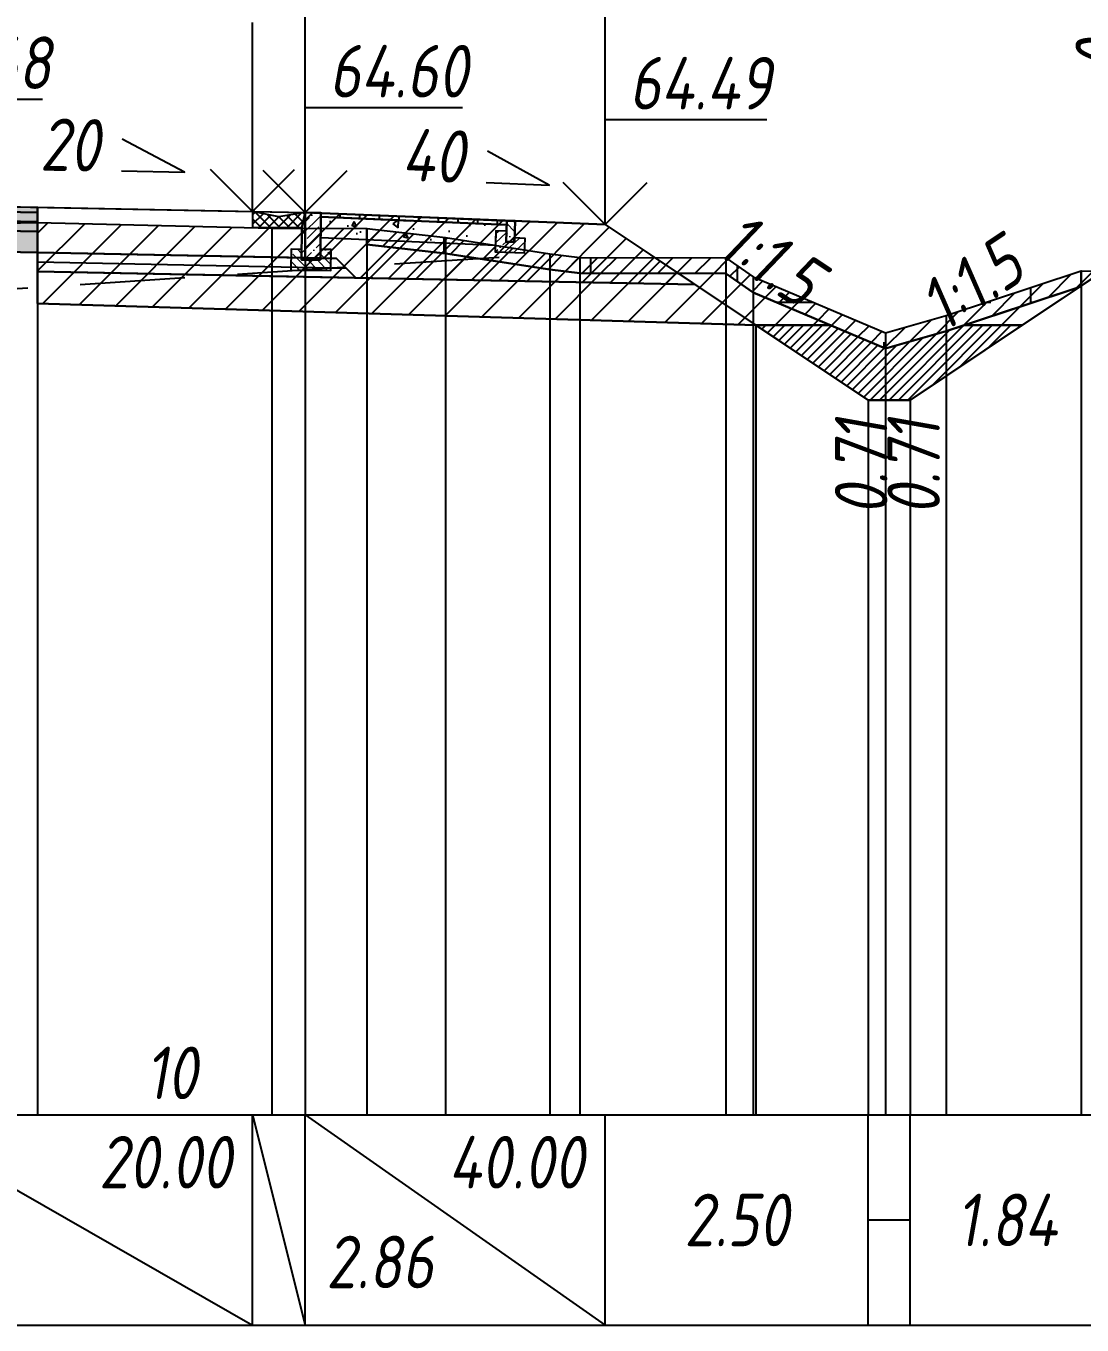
# Model space of a CAD drawing. Extents: x -717 to 1451, y -133302 to 233.
# Drawn here: x -237.8 to -187.5, y -130741.9 to -130680.1 of the extents above; entities that cross this region are included whole.
import ezdxf
from ezdxf.enums import TextEntityAlignment as Align

# ---------------------------------------------------------------- set-up
doc = ezdxf.new("R2010")
doc.units = 0
doc.linetypes.add('штриховая', pattern=[0.75, 0.5, -0.25])
for name, color, linetype in [('Интерполированный поперечник', 2, 'Continuous'), ('КОД_399', 252, 'Continuous'), ('Код_514', 1, 'Continuous'), ('Контур_0', 7, 'Continuous'), ('Контур_2521', 7, 'Continuous'), ('Контур_2564', 7, 'Continuous'), ('Контур_2660', 7, 'Continuous'), ('Контур_2665', 7, 'Continuous'), ('Контур_400', 7, 'Continuous'), ('Контур_508', 7, 'Continuous'), ('Контур_512', 7, 'Continuous'), ('Контур_513', 7, 'Continuous'), ('Контур_818', 7, 'Continuous'), ('Красный поперечник', 1, 'Continuous'), ('Объём_2501', 7, 'Continuous'), ('Объём_2564', 7, 'Continuous'), ('Объём_2650', 7, 'Continuous'), ('Объём_2660', 7, 'Continuous'), ('Объём_2661', 7, 'Continuous'), ('Объём_2662', 7, 'Continuous'), ('Объём_2663', 7, 'Continuous'), ('Объём_2664', 7, 'Continuous'), ('Объём_2665', 7, 'Continuous'), ('Объём_2666', 7, 'Continuous'), ('Объём_2667', 7, 'Continuous'), ('Объём_2668', 7, 'Continuous'), ('Объём_2669', 7, 'Continuous'), ('Объём_2675', 7, 'Continuous'), ('Объём_2753', 7, 'Continuous'), ('Откосы', 7, 'Continuous'), ('Отметки покрытия', 7, 'Continuous'), ('Рабочие отметки', 7, 'Continuous'), ('Слои выравнивания', 7, 'Continuous'), ('Таблица', 7, 'Continuous'), ('Уклоны проезжей части', 7, 'Continuous'), ('Черный поперечник', 3, 'Continuous')]:
    doc.layers.add(name, color=color, linetype=linetype)
for name, color, linetype, true_color in [('Контур_2540', 2, 'Continuous', 0xffff00), ('Контур_2560', 2, 'Continuous', 0xffff00), ('Контур_2561', 7, 'Continuous', 0xff8040), ('Контур_2562', 3, 'Continuous', 0x00ff00), ('Контур_2563', 7, 'Continuous', 0xff8000), ('Контур_2570', 7, 'Continuous', 0x80ff00), ('Контур_2725', 7, 'Continuous', 0x323232), ('Контур_2736', 4, 'Continuous', 0x00ffff), ('Контур_2737', 4, 'Continuous', 0x00ffff), ('Контур_2738', 4, 'Continuous', 0x00ffff), ('Контур_2739', 4, 'Continuous', 0x00ffff), ('Контур_2745', 7, 'Continuous', 0xa4ffff), ('Контур_2747', 4, 'Continuous', 0x00ffff), ('Контур_2748', 4, 'Continuous', 0x00ffff), ('Контур_2749', 4, 'Continuous', 0x00ffff), ('Контур_2760', 7, 'Continuous', 0x323232), ('Контур_2761', 7, 'Continuous', 0x323232), ('Контур_2762', 7, 'Continuous', 0x323232), ('Контур_2763', 7, 'Continuous', 0x323232), ('Контур_402', 7, 'Continuous', 0xff6464), ('Контур_703', 4, 'Continuous', 0x00ffff), ('Контур_705', 4, 'Continuous', 0x00ffff), ('Контур_707', 4, 'Continuous', 0x00ffff), ('Контур_720', 131, 'Continuous', 0xaaffff), ('Объём_2500', 7, 'Continuous', 0xc0c0c0), ('Объём_2520', 7, 'Continuous', 0x80ffff), ('Объём_2540', 2, 'Continuous', 0xffff00), ('Объём_2560', 2, 'Continuous', 0xffff00), ('Объём_2561', 7, 'Continuous', 0xff8040), ('Объём_2562', 3, 'Continuous', 0x00ff00), ('Объём_2563', 7, 'Continuous', 0xff8000), ('Объём_2570', 7, 'Continuous', 0x80ff00), ('Объём_2600', 7, 'Continuous', 0x808000), ('Объём_2620', 2, 'Continuous', 0xffff00), ('Объём_2746', 2, 'Continuous', 0xffff00)]:
    doc.layers.add(name, color=color, linetype=linetype, true_color=true_color)
doc.styles.get("Standard").update_dxf_attribs({"font": 'txt', "height": 2.5})
doc.styles.add('М', font='romand.shx', dxfattribs={"width": 0.8, "oblique": 10, "height": 2.5})
doc.dimstyles.new('ISO-25', dxfattribs={"dimtxt": 2.5, "dimasz": 2.5, "dimexe": 1.25, "dimexo": 0.625, "dimtad": 1, "dimtxsty": 'Standard', "dimcen": 2.5, "dimadec": 0, "dimazin": 0, "dimtfac": 1, "dimtmove": 0, "dimatfit": 3, "dimfxl": 1, "dimarcsym": 0})
pattern_1 = [(45, (-469.3065, 10.0569), (-0.898025612, 0.898025612), [])]

# ---------------------------------------------------------------- blocks, each defined once
blk = doc.blocks.new('_Oblique')
at = {"color": 0, "linetype": 'ByBlock', "lineweight": -2}
blk.add_line((-0.5, -0.5), (0.5, 0.5), dxfattribs=at)
blk = doc.blocks.new('*D2769')
at = {"color": 0, "lineweight": -2, "transparency": 16777216}
for p, q in [((-224.465, -130688.435), (-224.465, -130663.486)), ((-210.175, -130689.007), (-210.175, -130663.486)), ((-224.465, -130664.736), (-210.175, -130664.736))]:
    blk.add_line(p, q, dxfattribs=at)
at = {"layer": 'Defpoints', "color": 0, "transparency": 16777216}
for p in [(-210.175, -130664.736), (-224.465, -130689.06), (-210.175, -130689.632)]:
    blk.add_point(p, dxfattribs=at)
at = {"color": 0, "lineweight": -2, "transparency": 16777216, "rotation": 180}
blk.add_blockref('_Oblique', (-224.465, -130664.736), dxfattribs=at)
at = {"color": 0, "lineweight": -2, "transparency": 16777216}
blk.add_blockref('_Oblique', (-210.175, -130664.736), dxfattribs=at)
at = {"color": 0, "transparency": 16777216, "insert": (-217.32, -130662.623), "char_height": 2.5, "width": 10, "attachment_point": 5, "style": 'М'}
blk.add_mtext('2,86', dxfattribs=at)
blk = doc.blocks.new('*D2771')
at = {"color": 0, "lineweight": -2, "transparency": 16777216}
for p, q in [((-244.465, -130688.035), (-244.465, -130663.486)), ((-224.465, -130688.435), (-224.465, -130663.486)), ((-244.465, -130664.736), (-224.465, -130664.736))]:
    blk.add_line(p, q, dxfattribs=at)
at = {"layer": 'Defpoints', "color": 0, "transparency": 16777216}
for p in [(-224.465, -130664.736), (-244.465, -130688.66), (-224.465, -130689.06)]:
    blk.add_point(p, dxfattribs=at)
at = {"color": 0, "lineweight": -2, "transparency": 16777216, "rotation": 180}
blk.add_blockref('_Oblique', (-244.465, -130664.736), dxfattribs=at)
at = {"color": 0, "lineweight": -2, "transparency": 16777216}
blk.add_blockref('_Oblique', (-224.465, -130664.736), dxfattribs=at)
at = {"color": 0, "transparency": 16777216, "insert": (-234.465, -130662.623), "char_height": 2.5, "width": 9.16667, "attachment_point": 5, "style": 'М'}
blk.add_mtext('4,00', dxfattribs=at)
blk = doc.blocks.new('*D2774')
at = {"color": 0, "lineweight": -2, "transparency": 16777216}
for p, q in [((-244.465, -130688.035), (-244.465, -130659.486)), ((-210.175, -130689.007), (-210.175, -130659.486)), ((-210.175, -130660.736), (-244.465, -130660.736))]:
    blk.add_line(p, q, dxfattribs=at)
at = {"layer": 'Defpoints', "color": 0, "transparency": 16777216}
for p in [(-244.465, -130660.736), (-244.465, -130688.66), (-210.175, -130689.632)]:
    blk.add_point(p, dxfattribs=at)
at = {"color": 0, "lineweight": -2, "transparency": 16777216, "rotation": 180}
blk.add_blockref('_Oblique', (-244.465, -130660.736), dxfattribs=at)
at = {"color": 0, "lineweight": -2, "transparency": 16777216}
blk.add_blockref('_Oblique', (-210.175, -130660.736), dxfattribs=at)
at = {"color": 0, "transparency": 16777216, "insert": (-217.736, -130658.623), "char_height": 2.5, "width": 10, "attachment_point": 5, "style": 'М'}
blk.add_mtext('6,86', dxfattribs=at)
blk = doc.blocks.new('*D2776')
at = {"color": 0, "lineweight": -2, "transparency": 16777216}
for p, q in [((-346.385, -130688.365), (-346.385, -130651.486)), ((-210.175, -130689.007), (-210.175, -130651.486)), ((-346.385, -130652.736), (-210.175, -130652.736))]:
    blk.add_line(p, q, dxfattribs=at)
at = {"layer": 'Defpoints', "color": 0, "transparency": 16777216}
for p in [(-210.175, -130652.736), (-346.385, -130688.99), (-210.175, -130689.632)]:
    blk.add_point(p, dxfattribs=at)
at = {"color": 0, "lineweight": -2, "transparency": 16777216, "rotation": 180}
blk.add_blockref('_Oblique', (-346.385, -130652.736), dxfattribs=at)
at = {"color": 0, "lineweight": -2, "transparency": 16777216}
blk.add_blockref('_Oblique', (-210.175, -130652.736), dxfattribs=at)
at = {"color": 0, "transparency": 16777216, "insert": (-278.28, -130650.623), "char_height": 2.5, "width": 12.5, "attachment_point": 5, "style": 'М'}
blk.add_mtext('27,24', dxfattribs=at)
blk = doc.blocks.new('Тротуар1')
at = {"linetype": 'Continuous', "lineweight": 13}
h = blk.add_hatch(dxfattribs=at)
h.set_pattern_fill('ANSI35', scale=5)
h.set_pattern_definition([(45, (-1541.6927, -4800.4416), (-0.88388348, 0.88388348), []), (45, (-1540.8088, -4800.4416), (-0.88388348, 0.88388348), [1.5625, -0.3125, 0, -0.3125])])
h.paths.add_polyline_path([(-17.72, -0.24), (-18.52, -0.24), (-18.52, -2.24), (-17.72, -2.24)])
at = {"linetype": 'Continuous'}
h = blk.add_hatch(dxfattribs=at)
h.set_pattern_fill('ANSI31', color=256, scale=15, angle=45, style=0)
h.set_pattern_definition([(90, (-1932.1888, -4954.235), (-1.875, 3e-16), [])])
h.paths.add_polyline_path([(0, 0), (-17.72, -0.24), (-17.71, -0.63), (-11.04, -0.58), (0, -0.4)])
at = {"linetype": 'Continuous', "lineweight": 13}
h = blk.add_hatch(dxfattribs=at)
h.set_pattern_fill('ANSI35', scale=5, angle=90)
h.set_pattern_definition([(135, (-1541.6927, -4801.9416), (-0.88388348, -0.88388348), []), (135, (-1541.6927, -4801.0577), (-0.88388348, -0.88388348), [1.5625, -0.3125, 0, -0.3125])])
h.paths.add_polyline_path([(-16.72, -1.24), (-17.72, -1.24), (-17.72, -2.24), (-18.52, -2.24), (-18.52, -1.85), (-19.52, -1.89), (-19.52, -3.24), (-16.72, -3.24)])
at = {"layer": 'КОД_399'}
h = blk.add_hatch(dxfattribs=at)
h.set_pattern_fill('AR-CONC', scale=0.7, angle=45, style=0)
h.set_pattern_definition([(95, (-1932.189, -4954.235), (3.860864, 3.2396496), [0.525, -5.775]), (40, (-1932.189, -4954.235), (-4.409945, 3.036377), [0.42, -4.62]), (145.45144, (-1931.867, -4953.965), (-0.549081, 6.2760265), [0.4461813, -4.907995]), (91.1842, (-1933.179, -4953.245), (6.101854, 4.4632964), [0.7875, -8.6625]), (141.63564, (-1932.67, -4952.873), (-0.1953, 9.447982), [0.669272, -7.361996]), (36.18416, (-1933.179, -4953.245), (-0.1953, 9.447982), [0.63, -6.93]), (66, (-1932.4363, -4952.9975), (4.947401, 0.9616773), [0.525, -5.775]), (11, (-1932.4363, -4952.9975), (-2.38496, 4.793659), [0.42, -4.62]), (116.45144, (-1932.024, -4952.9174), (2.562441, 5.7553363), [0.4461813, -4.907995]), (82.5, (-1932.1888, -4954.235), (-1.5875523, 1.7079287), [0, -4.564, 0, -4.69, 0, -4.6375]), (52.5, (-1932.1888, -4954.235), (-0.6501106, 3.2543661), [0, -2.674, 0, -4.459, 0, -1.7675]), (12.5, (-1933.2926, -4955.3388), (2.7539272, 2.5306453), [0, -1.75, 0, -5.46, 0, -7.245]), (2.5, (-1933.7876, -4955.8337), (2.3911299, 3.3821186), [0, -2.275, 0, -3.626, 0, -5.145])])
h.paths.add_polyline_path([(0, -0.4), (-17.71, -0.63), (-17.72, -1.24), (-16.71, -1.24), (-16.72, -2.62), (-0.07, -2.41)])
at = {"color": 7, "lineweight": 30}
for points in [[(-18.52, -0.24), (-18.52, -2.24), (-17.72, -2.24), (-17.72, -0.24), (-18.52, -0.24)], [(-8.6, -0.53), (0, -0.4)]]:
    blk.add_lwpolyline(points, dxfattribs=at)
for points in [[(0, 0), (-17.72, -0.24), (-17.72, -0.63), (0, -0.4)], [(0, -0.4), (-17.71, -0.63), (-17.72, -1.24), (-16.71, -1.24), (-16.72, -2.62), (-0.07, -2.39)]]:
    blk.add_lwpolyline(points, close=True)
at = {"linetype": 'Continuous'}
blk.add_lwpolyline([(-17.72, -1.24), (-16.72, -1.24), (-16.72, -3.24), (-19.52, -3.24), (-19.52, -1.89), (-18.52, -1.85)], dxfattribs=at)
blk = doc.blocks.new('БР100.30.18')
at = {"linetype": 'Continuous', "lineweight": 13}
h = blk.add_hatch(dxfattribs=at)
h.set_pattern_fill('ANSI35', scale=5)
h.set_pattern_definition([(45, (-1504.996, -4799.2297), (-0.88388348, 0.88388348), []), (45, (-1504.1121, -4799.2297), (-0.88388348, 0.88388348), [1.5625, -0.3125, 0, -0.3125])])
h.paths.add_polyline_path([(0.3, 3.47), (1.8, 3.47), (1.8, -1.03), (0, -1.03), (0, 1.97)])
h = blk.add_hatch(dxfattribs=at)
h.set_pattern_fill('ANSI35', scale=5, angle=90)
h.set_pattern_definition([(135, (-1504.996, -4800.7297), (-0.88388348, -0.88388348), []), (135, (-1504.996, -4799.8458), (-0.88388348, -0.88388348), [1.5625, -0.3125, 0, -0.3125])])
h.paths.add_polyline_path([(-1, -0.03), (0, -0.03), (0, -1.03), (1.8, -1.03), (1.8, -0.03), (2.8, -0.03), (2.8, -2.03), (-1, -2.03)])
at = {"color": 7, "lineweight": 30}
blk.add_lwpolyline([(1.8, -1.03), (0, -1.03), (0, 1.97), (0.3, 3.47), (1.8, 3.47)], close=True, dxfattribs=at)
at = {"linetype": 'Continuous'}
blk.add_lwpolyline([(0, -0.03), (-1, -0.03), (-1, -2.03), (2.8, -2.03), (2.8, -0.03), (1.8, -0.03)], dxfattribs=at)

msp = doc.modelspace()

# ---------------------------------------------------------------- hatches: boundary and pattern name
h = msp.add_hatch()
h.set_pattern_fill('ANSI37', color=256, scale=0.1)
h.set_pattern_definition([(45, (-225.71454, -130689.19778), (-0.22451, 0.22451), []), (135, (-225.71454, -130689.19778), (-0.22451, -0.22451), [])])
h.paths.add_polyline_path([(-226.965, -130688.948), (-226.965, -130689.701), (-224.611, -130689.701), (-224.465, -130688.998), (-225.715, -130689.198)])
at = {"transparency": 33554681}
h = msp.add_hatch(dxfattribs=at)
h.set_pattern_fill('ANGLE', color=256)
h.set_pattern_definition([(0, (-469.3065, 10.057), (0, 6.985), [5.08, -1.905]), (90, (-469.3065, 10.057), (-6.985, 4e-16), [5.08, -1.905])])
h.paths.add_polyline_path([(-187.498, -130692.513), (-193.936, -130694.644), (-196.816, -130695.463), (-203.128, -130692.801), (-204.426, -130691.897), (-211.378, -130691.877), (-212.812, -130691.708), (-217.769, -130690.937), (-221.531, -130690.507), (-221.531, -130689.757), (-217.769, -130690.187), (-212.812, -130690.958), (-211.378, -130691.127), (-204.426, -130691.147), (-203.128, -130692.051), (-196.816, -130694.713), (-193.936, -130693.894), (-187.498, -130691.763)])
at = {"layer": 'Объём_2563'}
h = msp.add_hatch(dxfattribs=at)
h.set_pattern_fill('ANSI31', color=256, scale=0.3)
h.set_pattern_definition([(45, (-469.3065, 10.0569), (-0.673519209, 0.673519209), [])])
h.paths.add_polyline_path([(-222.046, -130692.096), (-222.965, -130691.178), (-224.465, -130691.148), (-224.465, -130688.998), (-210.175, -130689.569), (-205.9, -130692.419)])
at = {"layer": 'Объём_2570'}
h = msp.add_hatch(dxfattribs=at)
h.set_pattern_fill('ANSI31', color=256, scale=0.2)
h.set_pattern_definition([(45, (-469.30646, 10.05686), (-0.449012806, 0.449012806), [])])
h.paths.add_polyline_path([(-187.498, -130692.513), (-193.936, -130694.644), (-196.816, -130695.463), (-203.128, -130692.801), (-204.426, -130691.897), (-211.378, -130691.877), (-212.812, -130691.708), (-217.769, -130690.937), (-221.531, -130690.507), (-221.531, -130689.757), (-217.769, -130690.187), (-212.812, -130690.958), (-211.378, -130691.127), (-204.426, -130691.147), (-203.128, -130692.051), (-196.816, -130694.713), (-193.936, -130693.894), (-187.498, -130691.763)])
at = {"layer": 'Объём_2600'}
h = msp.add_hatch(dxfattribs=at)
h.set_pattern_fill('ANSI31', color=6, scale=0.4)
h.set_pattern_definition(pattern_1)
h.paths.add_polyline_path([(-202.998, -130694.354), (-237.204, -130693.328), (-237.204, -130689.475), (-226.054, -130689.732), (-221.531, -130689.757), (-221.531, -130690.507), (-217.769, -130690.937), (-212.812, -130691.708), (-211.378, -130691.877), (-204.426, -130691.897), (-203.128, -130692.801), (-199.446, -130694.354)])
h = msp.add_hatch(dxfattribs=at)
h.set_pattern_fill('ANSI31', color=6, scale=0.4)
h.set_pattern_definition(pattern_1)
h.paths.add_polyline_path([(-186.444, -130691.776), (-187.498, -130692.479), (-187.498, -130691.763)])
h = msp.add_hatch(dxfattribs=at)
h.set_pattern_fill('ANSI31', color=6, scale=0.4)
h.set_pattern_definition(pattern_1)
h.paths.add_polyline_path([(-190.31, -130694.354), (-193.061, -130694.354), (-187.6, -130692.547)])
at = {"layer": 'Объём_2620'}
h = msp.add_hatch(dxfattribs=at)
h.set_pattern_fill('ANSI31', color=2, scale=0.1)
h.set_pattern_definition([(45, (-469.30646, 10.05686), (-0.224506403, 0.224506403), [])])
h.paths.add_polyline_path([(-190.31, -130694.354), (-195.654, -130697.916), (-197.654, -130697.916), (-202.998, -130694.354), (-199.446, -130694.354), (-196.816, -130695.463), (-193.936, -130694.644), (-193.061, -130694.354)])
at = {"layer": 'Слои выравнивания'}
for color, points in [(2, [(-273.433, -130688.018), (-267.386, -130688.139), (-261.965, -130688.248), (-247.893, -130688.529), (-244.465, -130688.598), (-237.204, -130688.743), (-237.204, -130688.993), (-244.465, -130688.848), (-247.893, -130688.779), (-261.965, -130688.498), (-267.386, -130688.389), (-273.433, -130688.268)]), (3, [(-273.433, -130688.268), (-267.386, -130688.389), (-261.965, -130688.498), (-247.893, -130688.779), (-244.465, -130688.848), (-237.204, -130688.993), (-237.204, -130689.443), (-244.465, -130689.298), (-247.893, -130689.229), (-261.965, -130688.948), (-267.386, -130688.839), (-273.433, -130688.718)]), (4, [(-273.433, -130688.718), (-267.386, -130688.839), (-261.965, -130688.948), (-247.893, -130689.229), (-244.465, -130689.298), (-237.204, -130689.443), (-237.204, -130689.893), (-244.465, -130689.748), (-247.893, -130689.679), (-261.965, -130689.398), (-267.386, -130689.289), (-273.433, -130689.168)]), (5, [(-273.433, -130689.168), (-267.386, -130689.289), (-261.965, -130689.398), (-247.893, -130689.679), (-244.465, -130689.748), (-237.204, -130689.893), (-237.204, -130690.893), (-244.465, -130690.748), (-247.893, -130690.679), (-261.965, -130690.398), (-267.386, -130690.289), (-273.433, -130690.168)])]:
    msp.add_hatch(color=color, dxfattribs=at).paths.add_polyline_path(points)

# ---------------------------------------------------------------- linework, layer by layer
msp.add_lwpolyline([(-226.965, -130688.948), (-226.965, -130689.701), (-224.611, -130689.701), (-224.465, -130688.998), (-225.715, -130689.198), (-226.965, -130688.948)])
at = {"layer": 'Интерполированный поперечник', "linetype": 'штриховая', "ltscale": 10, "flags": 128}
msp.add_lwpolyline([(-354.921, -130700.199), (-212.833, -130690.959)], dxfattribs=at)
at = {"layer": 'Код_514'}
for p, q in [((-244.465, -130731.943), (-226.965, -130741.943)), ((-226.965, -130741.943), (-226.965, -130731.943)), ((-226.965, -130731.943), (-224.465, -130741.943)), ((-224.465, -130741.943), (-224.465, -130731.943)), ((-224.465, -130731.943), (-210.175, -130741.943)), ((-210.175, -130741.943), (-210.175, -130731.943)), ((-197.654, -130741.943), (-197.654, -130731.943)), ((-195.654, -130741.943), (-195.654, -130731.943)), ((-197.654, -130736.943), (-195.654, -130736.943))]:
    msp.add_line(p, q, dxfattribs=at)
at = {"layer": 'Контур_0', "flags": 128}
for points in [[(-237.204, -130688.743), (-224.465, -130688.998), (-224.465, -130691.148), (-237.204, -130690.893), (-237.204, -130688.743), (-237.204, -130688.743)], [(-210.175, -130689.569), (-210.175, -130689.569), (-210.175, -130689.569), (-210.175, -130689.569), (-210.175, -130689.569), (-210.175, -130689.569), (-210.175, -130689.569), (-210.175, -130689.569), (-210.175, -130689.569), (-210.175, -130689.569), (-210.175, -130689.569), (-210.175, -130689.569), (-210.175, -130689.569), (-210.175, -130689.569), (-210.175, -130689.569), (-197.654, -130697.916)], [(-210.175, -130689.569), (-210.175, -130689.569), (-210.175, -130689.569), (-210.175, -130689.569), (-210.175, -130689.569), (-210.175, -130689.569), (-210.175, -130689.569), (-210.175, -130689.569), (-210.175, -130689.569), (-210.175, -130689.569), (-210.175, -130689.569), (-210.175, -130689.569), (-210.175, -130689.569), (-210.175, -130689.569), (-210.175, -130689.569), (-197.654, -130697.916), (-195.654, -130697.916), (-186.444, -130691.776)], [(-224.465, -130692.048), (-237.204, -130691.793), (-237.204, -130690.893), (-222.965, -130691.178), (-222.046, -130692.096), (-224.465, -130692.048), (-224.465, -130692.048)], [(-224.465, -130691.148), (-222.965, -130691.178), (-222.046, -130692.096), (-205.9, -130692.419)]]:
    msp.add_lwpolyline(points, dxfattribs=at)
at = {"layer": 'Контур_2521', "color": 250, "flags": 128}
msp.add_lwpolyline([(-237.204, -130691.343), (-222.505, -130691.637)], dxfattribs=at)
at = {"layer": 'Контур_2540', "flags": 128}
msp.add_lwpolyline([(-226.965, -130691.998), (-205.9, -130692.419), (-202.998, -130694.354), (-237.204, -130693.328), (-237.204, -130691.793), (-226.965, -130691.998), (-226.965, -130691.998)], dxfattribs=at)
at = {"layer": 'Контур_2560', "flags": 128}
msp.add_lwpolyline([(-224.465, -130688.998), (-210.175, -130689.569), (-210.175, -130689.569), (-210.175, -130689.569)], dxfattribs=at)
at = {"layer": 'Контур_2561', "flags": 128}
msp.add_lwpolyline([(-224.465, -130688.998), (-224.465, -130688.998), (-210.175, -130689.569), (-210.175, -130689.569), (-224.465, -130688.998)], dxfattribs=at)
at = {"layer": 'Контур_2562', "flags": 128}
msp.add_lwpolyline([(-210.175, -130689.569), (-210.175, -130689.569), (-210.175, -130689.569), (-210.175, -130689.569), (-210.175, -130689.569)], dxfattribs=at)
at = {"layer": 'Контур_2563', "flags": 128}
msp.add_lwpolyline([(-222.046, -130692.096), (-222.965, -130691.178), (-224.465, -130691.148), (-224.465, -130688.998), (-210.175, -130689.569), (-205.9, -130692.419), (-222.046, -130692.096), (-222.046, -130692.096)], dxfattribs=at)
at = {"layer": 'Контур_2564', "flags": 128}
msp.add_lwpolyline([(-224.465, -130688.998), (-210.175, -130689.569)], dxfattribs=at)
at = {"layer": 'Контур_2570', "flags": 128}
msp.add_lwpolyline([(-276.855, -130690.234), (-267.386, -130690.052), (-237.204, -130689.475), (-226.054, -130689.732), (-221.531, -130689.757), (-221.531, -130690.507), (-217.769, -130690.937), (-212.812, -130691.708), (-212.812, -130691.708), (-211.378, -130691.877), (-204.426, -130691.897), (-203.128, -130692.801), (-196.816, -130695.463), (-196.816, -130695.463), (-193.936, -130694.644), (-187.498, -130692.513), (-187.498, -130691.763), (-181.693, -130691.835)], dxfattribs=at)
at = {"layer": 'Контур_2660', "flags": 128}
msp.add_lwpolyline([(-237.204, -130693.328), (-202.998, -130694.354)], dxfattribs=at)
at = {"layer": 'Контур_2665', "flags": 128}
msp.add_lwpolyline([(-210.175, -130689.569), (-210.175, -130689.569)], dxfattribs=at)
at = {"layer": 'Контур_2725', "flags": 128}
msp.add_lwpolyline([(-325.506, -130691.01), (-319.385, -130690.926), (-308.544, -130690.779), (-297.572, -130690.625), (-290.675, -130690.495), (-276.855, -130690.234), (-275.979, -130690.217), (-274.706, -130690.243), (-274.706, -130690.193), (-273.433, -130690.218), (-273.433, -130690.168), (-267.386, -130690.289), (-261.965, -130690.398), (-247.893, -130690.679), (-244.465, -130690.748), (-237.204, -130690.893)], dxfattribs=at)
at = {"layer": 'Контур_2736', "flags": 128}
msp.add_lwpolyline([(-210.175, -130689.569), (-210.175, -130689.569)], dxfattribs=at)
at = {"layer": 'Контур_2737', "flags": 128}
msp.add_lwpolyline([(-210.175, -130689.569), (-210.175, -130689.569)], dxfattribs=at)
at = {"layer": 'Контур_2738', "flags": 128}
msp.add_lwpolyline([(-210.175, -130689.569), (-210.175, -130689.569)], dxfattribs=at)
at = {"layer": 'Контур_2739', "flags": 128}
msp.add_lwpolyline([(-210.175, -130689.569), (-210.175, -130689.569)], dxfattribs=at)
at = {"layer": 'Контур_2745', "flags": 128}
msp.add_lwpolyline([(-210.175, -130689.569), (-210.175, -130689.569)], dxfattribs=at)
msp.add_lwpolyline([(-210.175, -130689.569), (-210.175, -130689.569)], dxfattribs=at)
msp.add_lwpolyline([(-210.175, -130689.569), (-210.175, -130689.569)], dxfattribs=at)
msp.add_lwpolyline([(-210.175, -130689.569), (-210.175, -130689.569)], dxfattribs=at)
msp.add_lwpolyline([(-210.175, -130689.569), (-210.175, -130689.569)], dxfattribs=at)
msp.add_lwpolyline([(-210.175, -130689.569), (-210.175, -130689.569)], dxfattribs=at)
at = {"layer": 'Контур_2747', "flags": 128}
msp.add_lwpolyline([(-210.175, -130689.569), (-210.175, -130689.569)], dxfattribs=at)
at = {"layer": 'Контур_2748', "flags": 128}
msp.add_lwpolyline([(-210.175, -130689.569), (-210.175, -130689.569)], dxfattribs=at)
at = {"layer": 'Контур_2749', "flags": 128}
msp.add_lwpolyline([(-210.175, -130689.569), (-210.175, -130689.569)], dxfattribs=at)
at = {"layer": 'Контур_2760', "flags": 128}
msp.add_lwpolyline([(-325.506, -130688.37), (-319.385, -130688.248), (-308.544, -130688.031), (-297.572, -130687.812), (-290.675, -130687.674), (-276.855, -130687.95), (-275.979, -130687.967), (-274.706, -130687.993), (-273.433, -130688.018), (-267.386, -130688.139), (-261.965, -130688.248), (-247.893, -130688.529), (-244.465, -130688.598), (-237.204, -130688.743)], dxfattribs=at)
at = {"layer": 'Контур_2761', "flags": 128}
msp.add_lwpolyline([(-325.506, -130688.62), (-319.385, -130688.498), (-308.544, -130688.281), (-297.572, -130688.062), (-290.675, -130687.924), (-276.855, -130688.2), (-275.979, -130688.217), (-274.706, -130688.243), (-273.433, -130688.268), (-267.386, -130688.389), (-261.965, -130688.498), (-247.893, -130688.779), (-244.465, -130688.848), (-237.204, -130688.993)], dxfattribs=at)
at = {"layer": 'Контур_2762', "flags": 128}
msp.add_lwpolyline([(-325.506, -130689.07), (-319.385, -130688.948), (-308.544, -130688.731), (-297.572, -130688.512), (-290.675, -130688.374), (-276.855, -130688.65), (-275.979, -130688.667), (-274.706, -130688.693), (-273.433, -130688.718), (-267.386, -130688.839), (-261.965, -130688.948), (-247.893, -130689.229), (-244.465, -130689.298), (-237.204, -130689.443)], dxfattribs=at)
at = {"layer": 'Контур_2763', "flags": 128}
msp.add_lwpolyline([(-325.506, -130689.52), (-319.385, -130689.398), (-308.544, -130689.181), (-297.572, -130688.962), (-290.675, -130688.824), (-276.855, -130689.1), (-275.979, -130689.117), (-274.706, -130689.143), (-273.433, -130689.168), (-267.386, -130689.289), (-261.965, -130689.398), (-247.893, -130689.679), (-244.465, -130689.748), (-237.204, -130689.893)], dxfattribs=at)
at = {"layer": 'Контур_400', "flags": 128}
msp.add_lwpolyline([(-290.675, -130687.674), (-261.965, -130688.248), (-244.465, -130688.598), (-244.465, -130688.598), (-244.465, -130688.598), (-244.465, -130688.598), (-226.965, -130688.948), (-226.965, -130688.948), (-224.465, -130688.998)], dxfattribs=at)
at = {"layer": 'Контур_402', "flags": 128}
msp.add_lwpolyline([(-353.402, -130693.605), (-325.506, -130692.769), (-325.506, -130691.01), (-308.544, -130690.779), (-297.572, -130690.625), (-290.675, -130690.495), (-276.855, -130690.234), (-275.979, -130690.217), (-274.706, -130690.243), (-274.706, -130690.193), (-273.433, -130690.218), (-273.433, -130690.168), (-237.204, -130690.893), (-237.204, -130693.328), (-202.998, -130694.354)], dxfattribs=at)
at = {"layer": 'Контур_508', "flags": 128}
msp.add_lwpolyline([(-364.306, -130700.875), (-353.402, -130693.605), (-325.506, -130692.769), (-325.506, -130691.01), (-308.544, -130690.779), (-297.572, -130690.625), (-290.675, -130690.495), (-276.855, -130690.234), (-275.979, -130690.217), (-274.706, -130690.243), (-274.706, -130690.193), (-273.433, -130690.218), (-273.433, -130690.168), (-237.204, -130690.893), (-237.204, -130693.328), (-202.998, -130694.354), (-197.654, -130697.916), (-195.654, -130697.916), (-186.444, -130691.776)], dxfattribs=at)
at = {"layer": 'Контур_512', "flags": 128}
msp.add_lwpolyline([(-237.204, -130693.328), (-202.998, -130694.354), (-197.654, -130697.916), (-195.654, -130697.916), (-186.444, -130691.776)], dxfattribs=at)
at = {"layer": 'Контур_513', "flags": 128}
msp.add_lwpolyline([(-364.306, -130700.875), (-353.402, -130693.605), (-325.506, -130692.769), (-325.506, -130691.01), (-308.544, -130690.779), (-297.572, -130690.625), (-290.675, -130690.495), (-276.855, -130690.234), (-275.979, -130690.217), (-274.706, -130690.243), (-274.706, -130690.193), (-273.433, -130690.218), (-273.433, -130690.168), (-237.204, -130690.893), (-237.204, -130693.328), (-202.998, -130694.354), (-197.654, -130697.916), (-195.654, -130697.916), (-186.444, -130691.776)], dxfattribs=at)
at = {"layer": 'Контур_703', "flags": 128}
for points in [[(-210.175, -130689.569), (-210.175, -130689.569)], [(-210.175, -130689.569), (-197.654, -130697.916)]]:
    msp.add_lwpolyline(points, dxfattribs=at)
at = {"layer": 'Контур_705', "flags": 128}
msp.add_lwpolyline([(-210.175, -130689.569), (-210.175, -130689.569)], dxfattribs=at)
at = {"layer": 'Контур_707', "flags": 128}
msp.add_lwpolyline([(-195.654, -130697.916), (-186.444, -130691.776)], dxfattribs=at)
at = {"layer": 'Контур_720', "flags": 128}
msp.add_lwpolyline([(-197.654, -130697.916), (-195.654, -130697.916)], dxfattribs=at)
at = {"layer": 'Контур_818', "flags": 128}
msp.add_lwpolyline([(-276.855, -130690.234), (-267.386, -130690.052), (-237.204, -130689.475), (-226.054, -130689.732), (-221.531, -130689.757), (-221.531, -130690.507), (-217.769, -130690.937), (-212.812, -130691.708), (-212.812, -130691.708), (-211.378, -130691.877), (-204.426, -130691.897), (-203.128, -130692.801), (-196.816, -130695.463), (-196.816, -130695.463), (-193.936, -130694.644), (-187.498, -130692.513), (-187.498, -130691.763), (-186.444, -130691.776)], dxfattribs=at)
at = {"layer": 'Красный поперечник'}
for p, q in [((-244.465, -130688.598), (-226.965, -130688.948)), ((-226.965, -130688.948), (-224.465, -130688.998)), ((-224.465, -130688.998), (-210.175, -130689.569)), ((-210.175, -130689.569), (-197.654, -130697.916)), ((-195.654, -130697.916), (-186.444, -130691.776)), ((-237.204, -130693.328), (-237.204, -130731.943)), ((-202.998, -130694.354), (-202.998, -130731.943)), ((-197.654, -130697.916), (-197.654, -130731.943)), ((-197.654, -130697.916), (-195.654, -130697.916)), ((-195.654, -130697.916), (-195.654, -130731.943))]:
    msp.add_line(p, q, dxfattribs=at)
at = {"layer": 'Объём_2500', "flags": 128}
msp.add_lwpolyline([(-237.204, -130688.743), (-224.465, -130688.998), (-224.465, -130691.148), (-237.204, -130690.893), (-237.204, -130688.743), (-237.204, -130688.743)], dxfattribs=at)
msp.add_lwpolyline([(-237.204, -130688.743), (-224.465, -130688.998), (-224.465, -130691.148), (-237.204, -130690.893), (-237.204, -130688.743), (-237.204, -130688.743)], dxfattribs=at)
at = {"layer": 'Объём_2501', "flags": 128}
for points in [[(-290.675, -130687.674), (-261.965, -130688.248), (-244.465, -130688.598), (-244.465, -130688.598), (-244.465, -130688.598), (-244.465, -130688.598), (-226.965, -130688.948), (-226.965, -130688.948), (-224.465, -130688.998)], [(-244.465, -130688.598), (-226.965, -130688.948), (-226.965, -130688.948), (-224.465, -130688.998)]]:
    msp.add_lwpolyline(points, dxfattribs=at)
at = {"layer": 'Объём_2520', "color": 250, "flags": 128}
msp.add_lwpolyline([(-224.465, -130692.048), (-237.204, -130691.793), (-237.204, -130690.893), (-222.965, -130691.178), (-222.046, -130692.096), (-224.465, -130692.048), (-224.465, -130692.048)], dxfattribs=at)
msp.add_lwpolyline([(-224.465, -130692.048), (-237.204, -130691.793), (-237.204, -130690.893), (-222.965, -130691.178), (-222.046, -130692.096), (-224.465, -130692.048), (-224.465, -130692.048)], dxfattribs=at)
at = {"layer": 'Объём_2540', "flags": 128}
msp.add_lwpolyline([(-226.965, -130691.998), (-205.9, -130692.419), (-202.998, -130694.354), (-237.204, -130693.328), (-237.204, -130691.793), (-226.965, -130691.998), (-226.965, -130691.998)], dxfattribs=at)
msp.add_lwpolyline([(-226.965, -130691.998), (-205.9, -130692.419), (-202.998, -130694.354), (-237.204, -130693.328), (-237.204, -130691.793), (-226.965, -130691.998), (-226.965, -130691.998)], dxfattribs=at)
at = {"layer": 'Объём_2560', "flags": 128}
msp.add_lwpolyline([(-224.465, -130688.998), (-210.175, -130689.569), (-210.175, -130689.569), (-210.175, -130689.569)], dxfattribs=at)
msp.add_lwpolyline([(-224.465, -130688.998), (-210.175, -130689.569), (-210.175, -130689.569), (-210.175, -130689.569)], dxfattribs=at)
at = {"layer": 'Объём_2561', "flags": 128}
msp.add_lwpolyline([(-224.465, -130688.998), (-224.465, -130688.998), (-210.175, -130689.569), (-210.175, -130689.569), (-224.465, -130688.998)], dxfattribs=at)
msp.add_lwpolyline([(-224.465, -130688.998), (-224.465, -130688.998), (-210.175, -130689.569), (-210.175, -130689.569), (-224.465, -130688.998)], dxfattribs=at)
at = {"layer": 'Объём_2562', "flags": 128}
msp.add_lwpolyline([(-210.175, -130689.569), (-210.175, -130689.569), (-210.175, -130689.569), (-210.175, -130689.569), (-210.175, -130689.569)], dxfattribs=at)
msp.add_lwpolyline([(-210.175, -130689.569), (-210.175, -130689.569), (-210.175, -130689.569), (-210.175, -130689.569), (-210.175, -130689.569)], dxfattribs=at)
at = {"layer": 'Объём_2563', "color": 250, "flags": 128}
msp.add_lwpolyline([(-222.046, -130692.096), (-222.965, -130691.178), (-224.465, -130691.148), (-224.465, -130688.998), (-210.175, -130689.569), (-205.9, -130692.419), (-222.046, -130692.096), (-222.046, -130692.096)], dxfattribs=at)
msp.add_lwpolyline([(-222.046, -130692.096), (-222.965, -130691.178), (-224.465, -130691.148), (-224.465, -130688.998), (-210.175, -130689.569), (-205.9, -130692.419), (-222.046, -130692.096), (-222.046, -130692.096)], dxfattribs=at)
at = {"layer": 'Объём_2564', "flags": 128}
msp.add_lwpolyline([(-224.465, -130688.998), (-210.175, -130689.569)], dxfattribs=at)
msp.add_lwpolyline([(-224.465, -130688.998), (-210.175, -130689.569)], dxfattribs=at)
at = {"layer": 'Объём_2570', "flags": 128}
msp.add_lwpolyline([(-187.498, -130692.513), (-193.936, -130694.644), (-196.816, -130695.463), (-203.128, -130692.801), (-204.426, -130691.897), (-211.378, -130691.877), (-212.812, -130691.708), (-217.769, -130690.937), (-221.531, -130690.507), (-221.531, -130689.757), (-217.769, -130690.187), (-212.812, -130690.958), (-211.378, -130691.127), (-204.426, -130691.147), (-203.128, -130692.051), (-196.816, -130694.713), (-193.936, -130693.894), (-187.498, -130691.763), (-187.498, -130692.513), (-187.498, -130692.513)], dxfattribs=at)
msp.add_lwpolyline([(-187.498, -130692.513), (-193.936, -130694.644), (-196.816, -130695.463), (-203.128, -130692.801), (-204.426, -130691.897), (-211.378, -130691.877), (-212.812, -130691.708), (-217.769, -130690.937), (-221.531, -130690.507), (-221.531, -130689.757), (-217.769, -130690.187), (-212.812, -130690.958), (-211.378, -130691.127), (-204.426, -130691.147), (-203.128, -130692.051), (-196.816, -130694.713), (-193.936, -130693.894), (-187.498, -130691.763), (-187.498, -130692.513), (-187.498, -130692.513)], dxfattribs=at)
at = {"layer": 'Объём_2600', "color": 5, "flags": 128}
msp.add_lwpolyline([(-187.498, -130692.513), (-187.6, -130692.547), (-187.498, -130692.479), (-187.498, -130692.513), (-187.498, -130692.513)], dxfattribs=at)
msp.add_lwpolyline([(-187.498, -130692.513), (-187.6, -130692.547), (-187.498, -130692.479), (-187.498, -130692.513), (-187.498, -130692.513)], dxfattribs=at)
at = {"layer": 'Объём_2620', "flags": 128}
msp.add_lwpolyline([(-190.31, -130694.354), (-195.654, -130697.916), (-197.654, -130697.916), (-202.998, -130694.354), (-199.446, -130694.354), (-196.816, -130695.463), (-193.936, -130694.644), (-193.061, -130694.354), (-190.31, -130694.354), (-190.31, -130694.354)], dxfattribs=at)
msp.add_lwpolyline([(-190.31, -130694.354), (-195.654, -130697.916), (-197.654, -130697.916), (-202.998, -130694.354), (-199.446, -130694.354), (-196.816, -130695.463), (-193.936, -130694.644), (-193.061, -130694.354), (-190.31, -130694.354), (-190.31, -130694.354)], dxfattribs=at)
at = {"layer": 'Объём_2650', "color": 6, "flags": 128}
for points in [[(-202.998, -130694.354), (-237.204, -130693.328), (-237.204, -130689.475), (-226.054, -130689.732), (-221.531, -130689.757), (-221.531, -130690.507), (-217.769, -130690.937), (-212.812, -130691.708), (-211.378, -130691.877), (-204.426, -130691.897), (-203.128, -130692.801), (-199.446, -130694.354), (-202.998, -130694.354), (-202.998, -130694.354)], [(-202.998, -130694.354), (-237.204, -130693.328), (-237.204, -130689.475), (-226.054, -130689.732), (-221.531, -130689.757), (-221.531, -130690.507), (-217.769, -130690.937), (-212.812, -130691.708), (-211.378, -130691.877), (-204.426, -130691.897), (-203.128, -130692.801), (-199.446, -130694.354), (-202.998, -130694.354), (-202.998, -130694.354)], [(-186.444, -130691.776), (-187.498, -130692.479), (-187.498, -130691.763), (-186.444, -130691.776), (-186.444, -130691.776)], [(-186.444, -130691.776), (-187.498, -130692.479), (-187.498, -130691.763), (-186.444, -130691.776), (-186.444, -130691.776)], [(-190.31, -130694.354), (-193.061, -130694.354), (-187.6, -130692.547), (-190.31, -130694.354), (-190.31, -130694.354)], [(-190.31, -130694.354), (-193.061, -130694.354), (-187.6, -130692.547), (-190.31, -130694.354), (-190.31, -130694.354)]]:
    msp.add_lwpolyline(points, dxfattribs=at)
at = {"layer": 'Объём_2660', "flags": 128}
msp.add_lwpolyline([(-237.204, -130693.328), (-202.998, -130694.354)], dxfattribs=at)
msp.add_lwpolyline([(-237.204, -130693.328), (-202.998, -130694.354)], dxfattribs=at)
at = {"layer": 'Объём_2661', "flags": 128}
msp.add_lwpolyline([(-210.175, -130689.569), (-202.998, -130694.354)], dxfattribs=at)
msp.add_lwpolyline([(-210.175, -130689.569), (-202.998, -130694.354)], dxfattribs=at)
at = {"layer": 'Объём_2662', "flags": 128}
msp.add_lwpolyline([(-190.31, -130694.354), (-186.444, -130691.776)], dxfattribs=at)
msp.add_lwpolyline([(-190.31, -130694.354), (-186.444, -130691.776)], dxfattribs=at)
at = {"layer": 'Объём_2663', "flags": 128}
for points in [[(-202.998, -130694.354), (-197.654, -130697.916)], [(-202.998, -130694.354), (-197.654, -130697.916)], [(-195.654, -130697.916), (-190.31, -130694.354)], [(-195.654, -130697.916), (-190.31, -130694.354)]]:
    msp.add_lwpolyline(points, dxfattribs=at)
at = {"layer": 'Объём_2664', "flags": 128}
msp.add_lwpolyline([(-197.654, -130697.916), (-195.654, -130697.916)], dxfattribs=at)
msp.add_lwpolyline([(-197.654, -130697.916), (-195.654, -130697.916)], dxfattribs=at)
at = {"layer": 'Объём_2665', "flags": 128}
msp.add_lwpolyline([(-210.175, -130689.569), (-210.175, -130689.569)], dxfattribs=at)
msp.add_lwpolyline([(-210.175, -130689.569), (-210.175, -130689.569)], dxfattribs=at)
at = {"layer": 'Объём_2666', "flags": 128}
msp.add_lwpolyline([(-210.175, -130689.569), (-210.175, -130689.569)], dxfattribs=at)
msp.add_lwpolyline([(-210.175, -130689.569), (-210.175, -130689.569)], dxfattribs=at)
at = {"layer": 'Объём_2667', "flags": 128}
msp.add_lwpolyline([(-210.175, -130689.569), (-210.175, -130689.569)], dxfattribs=at)
msp.add_lwpolyline([(-210.175, -130689.569), (-210.175, -130689.569)], dxfattribs=at)
at = {"layer": 'Объём_2668', "flags": 128}
msp.add_lwpolyline([(-210.175, -130689.569), (-210.175, -130689.569)], dxfattribs=at)
msp.add_lwpolyline([(-210.175, -130689.569), (-210.175, -130689.569)], dxfattribs=at)
at = {"layer": 'Объём_2669', "flags": 128}
msp.add_lwpolyline([(-210.175, -130689.569), (-210.175, -130689.569)], dxfattribs=at)
msp.add_lwpolyline([(-210.175, -130689.569), (-210.175, -130689.569)], dxfattribs=at)
at = {"layer": 'Объём_2675', "flags": 128}
msp.add_lwpolyline([(-210.175, -130689.569), (-210.175, -130689.569)], dxfattribs=at)
msp.add_lwpolyline([(-210.175, -130689.569), (-210.175, -130689.569)], dxfattribs=at)
msp.add_lwpolyline([(-210.175, -130689.569), (-210.175, -130689.569)], dxfattribs=at)
msp.add_lwpolyline([(-210.175, -130689.569), (-210.175, -130689.569)], dxfattribs=at)
msp.add_lwpolyline([(-210.175, -130689.569), (-210.175, -130689.569)], dxfattribs=at)
msp.add_lwpolyline([(-210.175, -130689.569), (-210.175, -130689.569)], dxfattribs=at)
msp.add_lwpolyline([(-210.175, -130689.569), (-210.175, -130689.569)], dxfattribs=at)
msp.add_lwpolyline([(-210.175, -130689.569), (-210.175, -130689.569)], dxfattribs=at)
msp.add_lwpolyline([(-210.175, -130689.569), (-210.175, -130689.569)], dxfattribs=at)
msp.add_lwpolyline([(-210.175, -130689.569), (-210.175, -130689.569)], dxfattribs=at)
msp.add_lwpolyline([(-210.175, -130689.569), (-210.175, -130689.569)], dxfattribs=at)
msp.add_lwpolyline([(-210.175, -130689.569), (-210.175, -130689.569)], dxfattribs=at)
at = {"layer": 'Объём_2746', "flags": 128}
msp.add_lwpolyline([(-202.998, -130694.354), (-237.204, -130693.328), (-237.204, -130689.475), (-226.054, -130689.732), (-221.531, -130689.757), (-221.531, -130690.507), (-217.769, -130690.937), (-212.812, -130691.708), (-211.378, -130691.877), (-206.693, -130691.89), (-202.998, -130694.354), (-202.998, -130694.354)], dxfattribs=at)
msp.add_lwpolyline([(-202.998, -130694.354), (-237.204, -130693.328), (-237.204, -130689.475), (-226.054, -130689.732), (-221.531, -130689.757), (-221.531, -130690.507), (-217.769, -130690.937), (-212.812, -130691.708), (-211.378, -130691.877), (-206.693, -130691.89), (-202.998, -130694.354), (-202.998, -130694.354)], dxfattribs=at)
at = {"layer": 'Объём_2753', "flags": 128}
msp.add_lwpolyline([(-237.204, -130688.743), (-237.204, -130688.743)], dxfattribs=at)
msp.add_lwpolyline([(-237.204, -130688.743), (-237.204, -130688.743)], dxfattribs=at)
at = {"layer": 'Откосы', "color": 1, "flags": 128}
for points in [[(-233.201, -130687.006), (-230.202, -130687.066), (-233.171, -130685.506)], [(-215.84, -130687.568), (-212.842, -130687.688), (-215.78, -130686.07)]]:
    msp.add_lwpolyline(points, dxfattribs=at)
at = {"layer": 'Отметки покрытия', "color": 1}
for p, q in [((-226.965, -130688.948), (-226.965, -130679.948)), ((-244.465, -130683.598), (-236.965, -130683.598)), ((-224.465, -130688.998), (-224.465, -130683.998)), ((-224.465, -130683.998), (-216.965, -130683.998)), ((-210.175, -130689.569), (-210.175, -130684.569)), ((-210.175, -130684.569), (-202.475, -130684.569)), ((-226.965, -130688.948), (-228.965, -130686.948)), ((-226.965, -130688.948), (-224.965, -130686.948)), ((-224.465, -130688.998), (-226.465, -130686.998)), ((-224.465, -130688.998), (-222.465, -130686.998)), ((-210.175, -130689.569), (-212.175, -130687.569)), ((-210.175, -130689.569), (-208.175, -130687.569))]:
    msp.add_line(p, q, dxfattribs=at)
at = {"layer": 'Слои выравнивания'}
for p, q in [((-237.204, -130688.743), (-237.204, -130731.943)), ((-224.465, -130688.998), (-224.465, -130731.943))]:
    msp.add_line(p, q, dxfattribs=at)
at = {"layer": 'Слои выравнивания', "color": 2, "flags": 128}
msp.add_lwpolyline([(-273.433, -130688.018), (-267.386, -130688.139), (-261.965, -130688.248), (-247.893, -130688.529), (-244.465, -130688.598), (-237.204, -130688.743), (-237.204, -130688.993), (-244.465, -130688.848), (-247.893, -130688.779), (-261.965, -130688.498), (-267.386, -130688.389), (-273.433, -130688.268)], close=True, dxfattribs=at)
at = {"layer": 'Слои выравнивания', "color": 3, "flags": 128}
msp.add_lwpolyline([(-273.433, -130688.268), (-267.386, -130688.389), (-261.965, -130688.498), (-247.893, -130688.779), (-244.465, -130688.848), (-237.204, -130688.993), (-237.204, -130689.443), (-244.465, -130689.298), (-247.893, -130689.229), (-261.965, -130688.948), (-267.386, -130688.839), (-273.433, -130688.718)], close=True, dxfattribs=at)
at = {"layer": 'Слои выравнивания', "color": 4, "flags": 128}
msp.add_lwpolyline([(-273.433, -130688.718), (-267.386, -130688.839), (-261.965, -130688.948), (-247.893, -130689.229), (-244.465, -130689.298), (-237.204, -130689.443), (-237.204, -130689.893), (-244.465, -130689.748), (-247.893, -130689.679), (-261.965, -130689.398), (-267.386, -130689.289), (-273.433, -130689.168)], close=True, dxfattribs=at)
at = {"layer": 'Слои выравнивания', "color": 5, "flags": 128}
msp.add_lwpolyline([(-273.433, -130689.168), (-267.386, -130689.289), (-261.965, -130689.398), (-247.893, -130689.679), (-244.465, -130689.748), (-237.204, -130689.893), (-237.204, -130690.893), (-244.465, -130690.748), (-247.893, -130690.679), (-261.965, -130690.398), (-267.386, -130690.289), (-273.433, -130690.168)], close=True, dxfattribs=at)
at = {"layer": 'Таблица'}
for p, q in [((-389.306, -130731.943), (-161.444, -130731.943)), ((-389.306, -130741.943), (-161.444, -130741.943))]:
    msp.add_line(p, q, dxfattribs=at)
at = {"layer": 'Черный поперечник', "color": 7}
for p, q in [((-237.204, -130689.475), (-237.204, -130731.943)), ((-226.054, -130689.732), (-226.054, -130731.943)), ((-221.531, -130689.757), (-221.531, -130731.943)), ((-217.769, -130690.187), (-217.769, -130731.943)), ((-212.812, -130690.958), (-212.812, -130731.943)), ((-211.378, -130691.127), (-211.378, -130731.943)), ((-204.426, -130691.147), (-204.426, -130731.943)), ((-187.498, -130691.763), (-187.498, -130731.943)), ((-203.128, -130692.051), (-203.128, -130731.943)), ((-193.936, -130693.894), (-193.936, -130731.943)), ((-196.816, -130694.713), (-196.816, -130731.943))]:
    msp.add_line(p, q, dxfattribs=at)
at = {"layer": 'Черный поперечник', "flags": 128}
msp.add_lwpolyline([(-276.855, -130690.234), (-267.386, -130690.052), (-237.204, -130689.475), (-226.054, -130689.732), (-221.531, -130689.757), (-217.769, -130690.187), (-212.812, -130690.958), (-211.378, -130691.127), (-204.426, -130691.147), (-203.128, -130692.051), (-196.816, -130694.713), (-193.936, -130693.894), (-187.498, -130691.763), (-181.693, -130691.835)], dxfattribs=at)

# ---------------------------------------------------------------- block references
at = {"lineweight": 18, "xscale": 0.4999999999999999, "yscale": 0.4999999999999999, "zscale": 0.4999999999999999, "rotation": 359.5457027700002}
msp.add_blockref('БР100.30.18', (-224.628, -130690.73), dxfattribs=at)
at = {"xscale": -0.4999999999999978, "yscale": 0.4999999999999988, "zscale": 0.4999999999999988, "rotation": 358.3178803694277}
msp.add_blockref('Тротуар1', (-223.715, -130689.004), dxfattribs=at)

# ---------------------------------------------------------------- texts
at = {"layer": 'Код_514', "style": 'М', "oblique": 10, "width": 0.8}
for s, p in [('20.00', (-227.965, -130732.943)), ('40.00', (-211.175, -130732.943))]:
    msp.add_text(s, height=2.5, dxfattribs=at).set_placement(p, align=Align.TOP_RIGHT)
for s, p in [('2.50', (-203.915, -130736.943)), ('1.84', (-191.049, -130736.943))]:
    msp.add_text(s, height=2.5, dxfattribs=at).set_placement(p, align=Align.MIDDLE_CENTER)
msp.add_text('2.86', height=2.5, dxfattribs=at).set_placement((-223.465, -130740.943), align=Align.BOTTOM_LEFT)
at = {"layer": 'Отметки покрытия', "color": 1, "style": 'М', "oblique": 10, "width": 0.8}
for s, p in [('64.68', (-243.324, -130683.866)), ('64.60', (-223.324, -130684.266)), ('64.49', (-209.034, -130684.838))]:
    msp.add_text(s, height=2.5, dxfattribs=at).set_placement(p, align=Align.BOTTOM_LEFT)
at = {"layer": 'Рабочие отметки', "color": 1, "style": 'М', "oblique": 10, "width": 0.8}
msp.add_text('0.00', height=2.5, rotation=90, dxfattribs=at).set_placement((-186.522, -130682.207), align=Align.MIDDLE_LEFT)
for p in [(-197.982, -130698.847), (-195.482, -130698.847)]:
    msp.add_text('0.71', height=2.5, rotation=90, dxfattribs=at).set_placement(p, align=Align.MIDDLE_RIGHT)
at = {"layer": 'Слои выравнивания', "style": 'М', "oblique": 10, "width": 0.8}
msp.add_text('10', height=2.5, dxfattribs=at).set_placement((-230.834, -130731.943), align=Align.BOTTOM_CENTER)
at = {"layer": 'Уклоны проезжей части', "color": 1, "style": 'М', "oblique": 10, "width": 0.8}
for s, rotation, p in [('20', 358.85423, (-235.695, -130687.773)), ('40', 357.70938, (-218.431, -130688.284)), ('1:1.5', 326.30994, (-203.36, -130692.911)), ('1:1.5', 33.69007, (-191.604, -130694.014))]:
    msp.add_text(s, height=2.5, rotation=rotation, dxfattribs=at).set_placement(p, align=Align.BOTTOM_CENTER)

# ---------------------------------------------------------------- dimensions: what is measured, and where the dimension line sits
at = {"color": 5}
for base, p1, p2, picture, middle in [((-210.175, -130652.736), (-346.385, -130688.99), (-210.175, -130689.632), '*D2776', (-278.28, -130650.623)), ((-224.465, -130664.736), (-244.465, -130688.66), (-224.465, -130689.06), '*D2771', (-234.465, -130662.623)), ((-210.175, -130664.736), (-224.465, -130689.06), (-210.175, -130689.632), '*D2769', (-217.32, -130662.623))]:
    dim = msp.add_linear_dim(base=base, p1=p1, p2=p2, angle=180, dimstyle='ISO-25', override={"dimasz": 1, "dimlfac": 0.2, "dimzin": 0, "dimtxsty": 'М', "dimblk1": 'Oblique', "dimblk2": 'Oblique', "dimsah": 1}, dxfattribs=at)
    dim.commit()
    dim.dimension.update_dxf_attribs({"geometry": picture, "text_midpoint": middle})
dim = msp.add_linear_dim(base=(-244.465, -130660.736), p1=(-210.175, -130689.632), p2=(-244.465, -130688.66), dimstyle='ISO-25', override={"dimasz": 1, "dimlfac": 0.2, "dimzin": 0, "dimtxsty": 'М', "dimblk1": 'Oblique', "dimblk2": 'Oblique', "dimsah": 1}, dxfattribs=at)
dim.commit()
dim.dimension.update_dxf_attribs({"geometry": '*D2774', "text_midpoint": (-217.736, -130660.736), "dimtype": 160})

doc.saveas('drawing.dxf')
